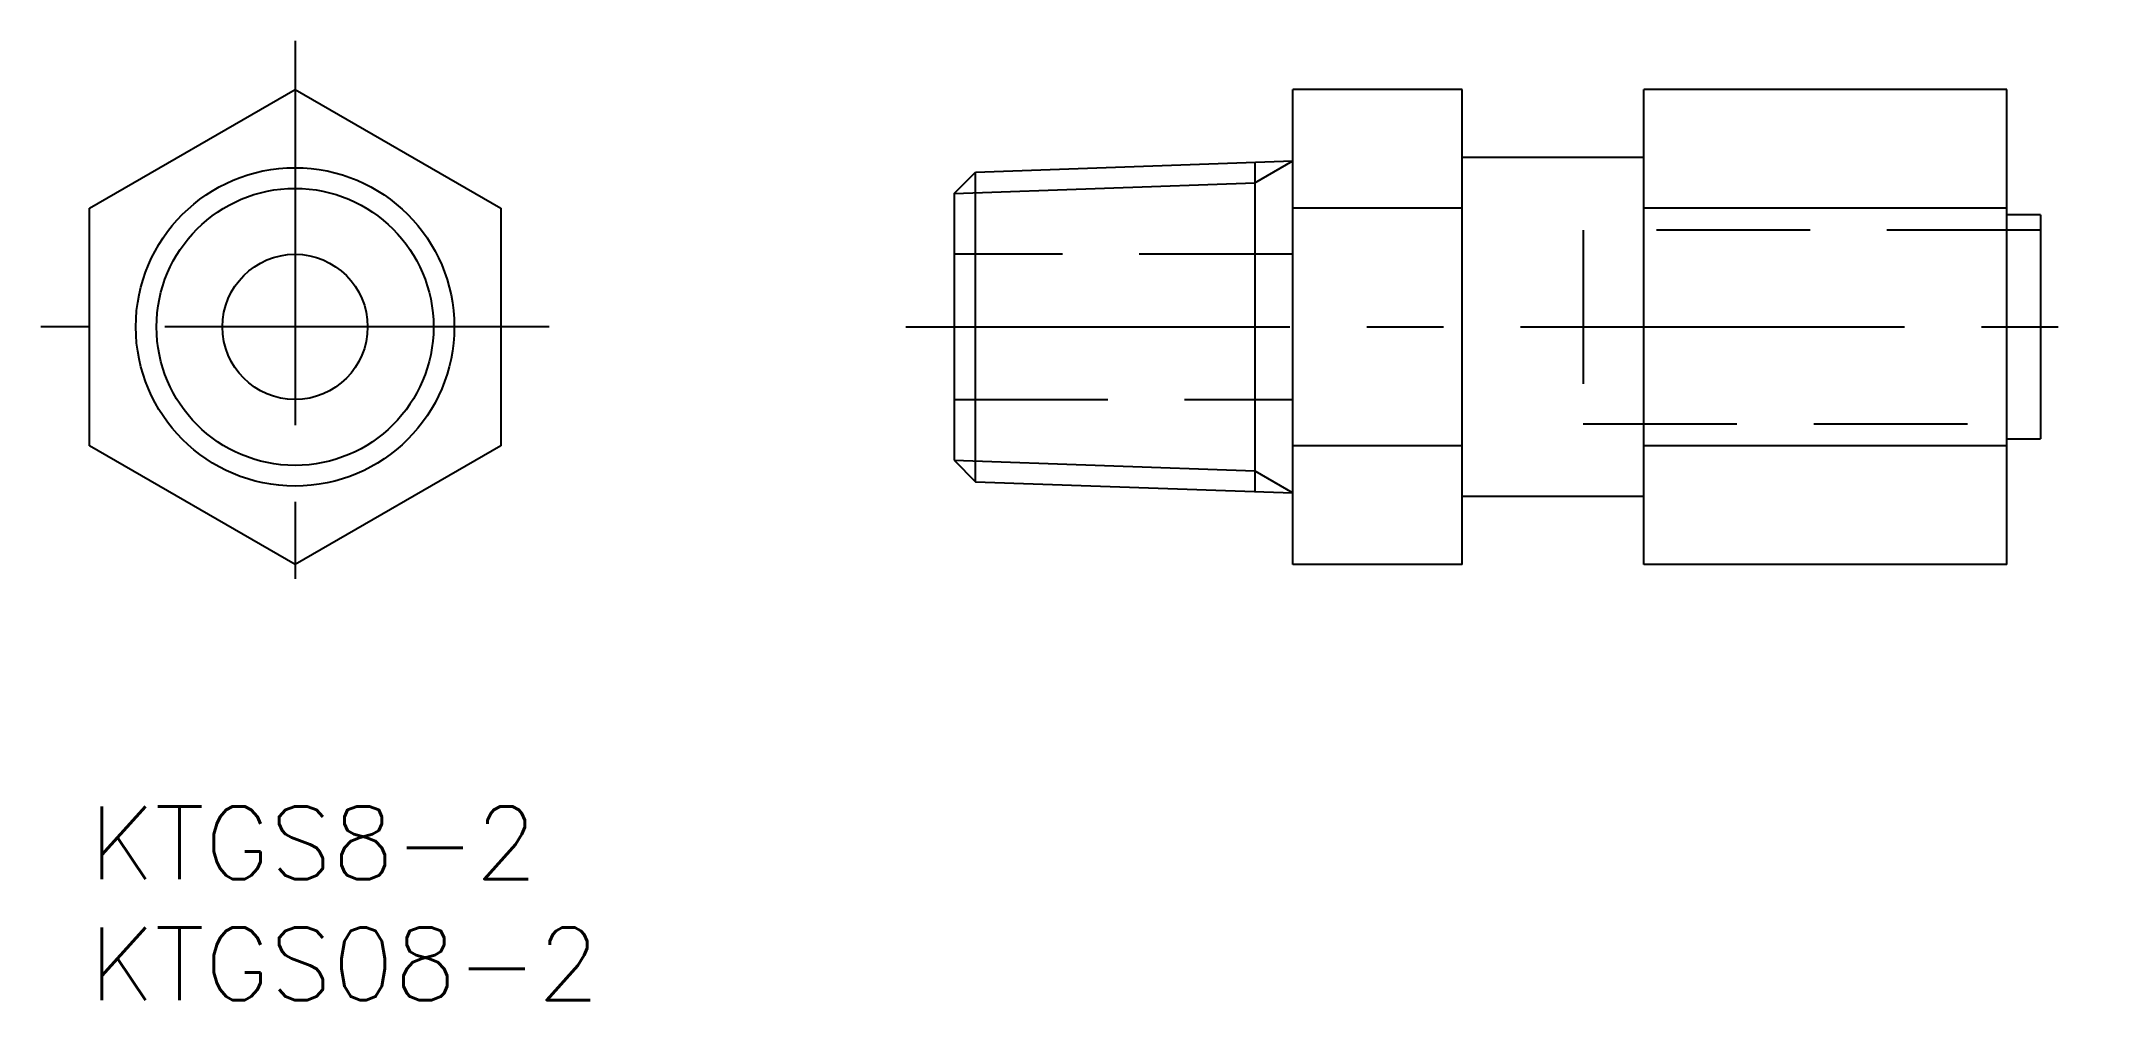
# Model space of a CAD drawing. Extents: x -2 to 82.6, y -8 to 31.6.
import ezdxf

# ---------------------------------------------------------------- set-up
doc = ezdxf.new("R2010")
doc.units = 0
doc.header["$LTSCALE"] = 0.5
doc.linetypes.add('CENTER', pattern=[50.8, 31.75, -6.35, 6.35, -6.35])
doc.linetypes.add('DASHED', pattern=[19.05, 12.7, -6.35])
for name, color, linetype in [('MSM_CENTER', 1, 'CENTER'), ('MSM_CONTINUOUS', 7, 'CONTINUOUS'), ('MSM_DASHED', 4, 'DASHED'), ('MSM_NARROW', 5, 'CONTINUOUS'), ('MSM_PART_NUMBER', 7, 'CONTINUOUS')]:
    doc.layers.add(name, color=color, linetype=linetype)
doc.styles.get("Standard").update_dxf_attribs({"font": 'txt.shx', "height": 1.8, "bigfont": 'bigfont.shx'})

# ---------------------------------------------------------------- blocks, each defined once
blk = doc.blocks.new('*U12')
at = {"layer": 'MSM_PART_NUMBER'}
blk.add_text('KTGS8-2', height=3, dxfattribs=at).set_placement((0, -3))
blk = doc.blocks.new('*U13')
at = {"layer": 'MSM_PART_NUMBER'}
blk.add_text('KTGS08-2', height=3, dxfattribs=at).set_placement((0, -8))

msp = doc.modelspace()

# ---------------------------------------------------------------- linework, layer by layer
at = {"layer": 'MSM_CENTER'}
for p, q in [((8.5, 31.63), (8.5, 8)), ((19, 19.815), (-2, 19.815)), ((33.737, 19.815), (82.637, 19.815))]:
    msp.add_line(p, q, dxfattribs=at)
at = {"layer": 'MSM_CONTINUOUS'}
for p, q in [((0, 24.722), (8.5, 29.63)), ((8.5, 29.63), (17, 24.722)), ((49.737, 10), (49.737, 29.63)), ((56.737, 29.63), (49.737, 29.63)), ((56.737, 10), (56.737, 29.63)), ((64.237, 10), (64.237, 29.63)), ((79.237, 29.63), (64.237, 29.63)), ((79.237, 10), (79.237, 29.63)), ((36.624, 26.215), (49.737, 26.672)), ((48.158, 26.617), (48.158, 13.013)), ((64.237, 26.815), (56.737, 26.815)), ((35.737, 25.328), (36.624, 26.215)), ((36.624, 13.415), (36.624, 26.215)), ((0, 14.907), (0, 24.722)), ((17, 24.722), (17, 14.907)), ((35.737, 25.328), (35.737, 14.302)), ((56.737, 24.722), (49.737, 24.722)), ((79.237, 24.722), (64.237, 24.722)), ((80.637, 24.44), (79.237, 24.44)), ((80.637, 24.44), (80.637, 15.19)), ((8.5, 10), (0, 14.907)), ((17, 14.907), (8.5, 10)), ((56.737, 14.907), (49.737, 14.907)), ((79.237, 14.907), (64.237, 14.907)), ((79.237, 15.19), (80.637, 15.19)), ((35.737, 14.302), (36.624, 13.415)), ((36.624, 13.415), (49.737, 12.957)), ((56.737, 12.815), (64.237, 12.815)), ((56.737, 10), (49.737, 10)), ((79.237, 10), (64.237, 10))]:
    msp.add_line(p, q, dxfattribs=at)
for radius in [6.579, 3]:
    msp.add_circle((8.5, 19.815), radius, dxfattribs=at)
at = {"layer": 'MSM_DASHED'}
for p, q in [((80.637, 23.815), (61.737, 23.815)), ((61.737, 23.815), (61.737, 15.815)), ((49.737, 22.815), (35.737, 22.815)), ((35.737, 16.815), (49.737, 16.815)), ((61.737, 15.815), (80.637, 15.815))]:
    msp.add_line(p, q, dxfattribs=at)
at = {"layer": 'MSM_NARROW'}
for p, q in [((48.158, 25.761), (49.737, 26.672)), ((35.737, 25.328), (48.158, 25.761)), ((35.737, 14.302), (48.158, 13.869)), ((48.158, 13.869), (49.737, 12.957))]:
    msp.add_line(p, q, dxfattribs=at)
msp.add_circle((8.5, 19.815), 5.723, dxfattribs=at)

# ---------------------------------------------------------------- block references
at = {"layer": 'MSM_CONTINUOUS'}
for name in ['*U12', '*U13']:
    msp.add_blockref(name, (0, 0), dxfattribs=at)

doc.saveas('drawing.dxf')
